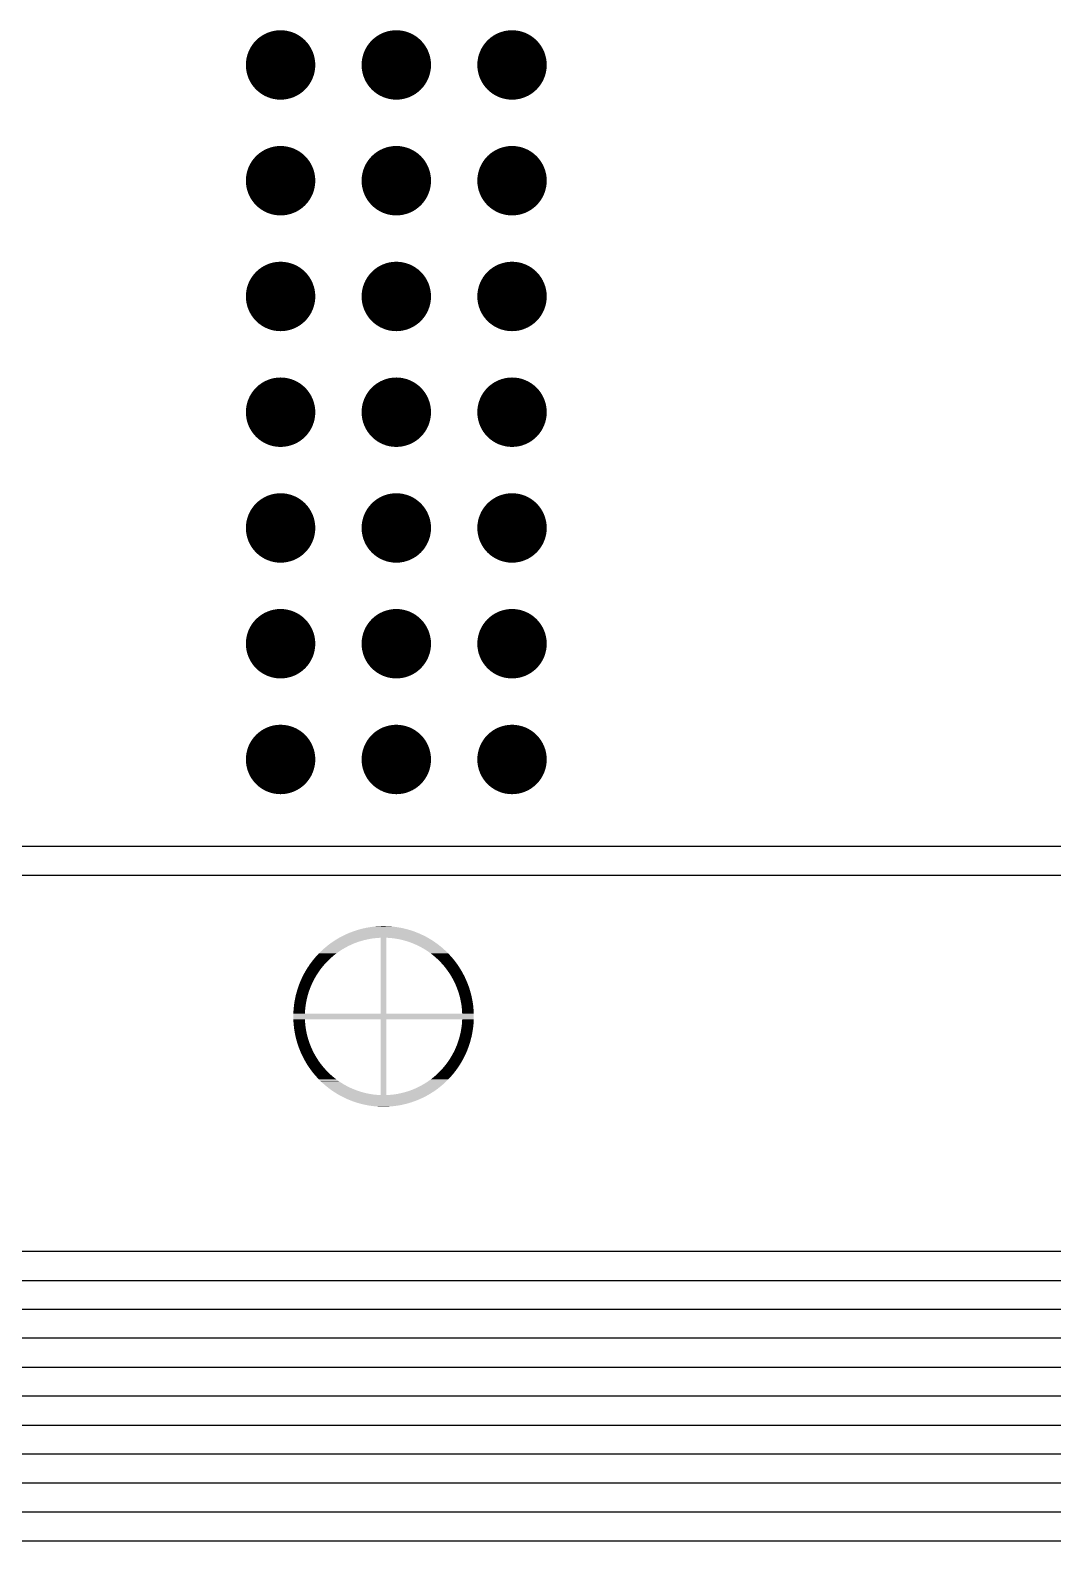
# Model space of a CAD drawing. Extents: x 295 to 953, y 10 to 290.
# Drawn here: x 574.6 to 597.05, y 103.99 to 137.14 of the extents above; entities that cross this region are included whole.
import ezdxf

# ---------------------------------------------------------------- set-up
doc = ezdxf.new("R2010")
doc.units = 0
doc.header["$LTSCALE"] = 5
doc.header["$MEASUREMENT"] = 0
doc.layers.get('0').update_dxf_attribs({"linetype": 'CONTINUOUS', "lineweight": 25})
doc.layers.add('DV-ABPB-A4_IN3', color=5, linetype='CONTINUOUS')

msp = doc.modelspace()

# ---------------------------------------------------------------- linework, layer by layer
at = {"color": 7, "const_width": 0.762}
for points in [[(579.719, 136.373, 1), (580.481, 136.373, 1)], [(582.259, 136.373, 1), (583.021, 136.373, 1)], [(584.799, 136.373, 1), (585.561, 136.373, 1)], [(579.719, 133.833, 1), (580.481, 133.833, 1)], [(582.259, 133.833, 1), (583.021, 133.833, 1)], [(584.799, 133.833, 1), (585.561, 133.833, 1)], [(579.719, 131.293, 1), (580.481, 131.293, 1)], [(582.259, 131.293, 1), (583.021, 131.293, 1)], [(584.799, 131.293, 1), (585.561, 131.293, 1)], [(579.719, 128.753, 1), (580.481, 128.753, 1)], [(582.259, 128.753, 1), (583.021, 128.753, 1)], [(584.799, 128.753, 1), (585.561, 128.753, 1)], [(579.719, 126.213, 1), (580.481, 126.213, 1)], [(582.259, 126.213, 1), (583.021, 126.213, 1)], [(584.799, 126.213, 1), (585.561, 126.213, 1)], [(579.719, 123.673, 1), (580.481, 123.673, 1)], [(582.259, 123.673, 1), (583.021, 123.673, 1)], [(584.799, 123.673, 1), (585.561, 123.673, 1)], [(579.719, 121.133, 1), (580.481, 121.133, 1)], [(582.259, 121.133, 1), (583.021, 121.133, 1)], [(584.799, 121.133, 1), (585.561, 121.133, 1)]]:
    msp.add_lwpolyline(points, format="xyb", close=True, dxfattribs=at)
at = {"color": 7}
for points in [[(581.62, 117.332), (581.674, 117.353), (583.1, 117.332), (583.047, 117.353)], [(581.674, 117.353), (581.68, 117.355), (583.047, 117.353), (583.041, 117.355)], [(581.68, 117.355), (581.734, 117.374), (583.041, 117.355), (582.987, 117.374)], [(581.734, 117.374), (581.739, 117.376), (582.987, 117.374), (582.981, 117.376)], [(581.739, 117.376), (581.795, 117.393), (582.981, 117.376), (582.926, 117.393)], [(581.795, 117.393), (581.8, 117.395), (582.926, 117.393), (582.92, 117.395)], [(581.8, 117.395), (581.856, 117.41), (582.92, 117.395), (582.865, 117.41)], [(581.856, 117.41), (581.861, 117.412), (582.865, 117.41), (582.859, 117.412)], [(581.861, 117.412), (581.917, 117.425), (582.859, 117.412), (582.804, 117.425)], [(581.917, 117.425), (581.923, 117.427), (582.804, 117.425), (582.797, 117.427)], [(581.923, 117.427), (581.979, 117.439), (582.797, 117.427), (582.742, 117.439)], [(581.979, 117.439), (581.985, 117.44), (582.742, 117.439), (582.735, 117.44)], [(581.985, 117.44), (582.042, 117.45), (582.735, 117.44), (582.679, 117.45)], [(582.042, 117.45), (582.047, 117.451), (582.679, 117.45), (582.673, 117.451)], [(582.047, 117.451), (582.105, 117.459), (582.673, 117.451), (582.616, 117.459)], [(582.105, 117.459), (582.11, 117.46), (582.616, 117.459), (582.61, 117.46)], [(582.11, 117.46), (582.168, 117.466), (582.61, 117.46), (582.553, 117.466)], [(582.168, 117.466), (582.173, 117.467), (582.553, 117.466), (582.546, 117.467)], [(582.173, 117.467), (582.232, 117.471), (582.546, 117.467), (582.49, 117.471)], [(582.232, 117.471), (582.236, 117.472), (582.49, 117.471), (582.482, 117.472)], [(582.236, 117.472), (582.296, 117.475), (582.482, 117.472), (582.427, 117.475)], [(582.296, 117.475), (582.3, 117.475), (582.427, 117.475), (582.416, 117.475)], [(582.3, 117.475), (582.363, 117.476), (582.416, 117.475), (582.363, 117.476)], [(581.079, 117.006), (581.102, 117.024), (581.525, 117.006), (581.559, 117.024)], [(581.102, 117.024), (581.128, 117.046), (581.559, 117.024), (581.602, 117.046)], [(581.128, 117.046), (581.135, 117.051), (581.602, 117.046), (581.612, 117.051)], [(581.135, 117.051), (581.167, 117.076), (581.612, 117.051), (581.665, 117.076)], [(581.167, 117.076), (581.179, 117.085), (581.665, 117.076), (581.687, 117.085)], [(581.179, 117.085), (581.198, 117.099), (581.687, 117.085), (581.72, 117.099)], [(581.198, 117.099), (581.227, 117.12), (581.72, 117.099), (581.775, 117.12)], [(581.227, 117.12), (581.23, 117.122), (581.775, 117.12), (581.782, 117.122)], [(581.23, 117.122), (581.255, 117.139), (581.782, 117.122), (581.831, 117.139)], [(581.255, 117.139), (581.281, 117.156), (581.831, 117.139), (581.888, 117.156)], [(581.281, 117.156), (581.283, 117.157), (581.888, 117.156), (581.893, 117.157)], [(581.283, 117.157), (581.305, 117.171), (581.893, 117.157), (581.945, 117.171)], [(581.305, 117.171), (581.326, 117.184), (581.945, 117.171), (582.003, 117.184)], [(581.326, 117.184), (581.337, 117.191), (582.003, 117.184), (582.036, 117.191)], [(581.337, 117.191), (581.345, 117.196), (582.036, 117.191), (582.061, 117.196)], [(581.345, 117.196), (581.361, 117.205), (582.061, 117.196), (582.12, 117.205)], [(581.361, 117.205), (581.373, 117.212), (582.12, 117.205), (582.179, 117.212)], [(581.373, 117.212), (581.382, 117.217), (582.179, 117.212), (582.238, 117.217)], [(581.382, 117.217), (581.388, 117.221), (582.238, 117.217), (582.297, 117.221)], [(581.388, 117.221), (581.392, 117.223), (583.333, 117.221), (583.329, 117.223)], [(581.392, 117.223), (581.442, 117.25), (583.329, 117.223), (583.279, 117.25)], [(581.442, 117.25), (581.447, 117.253), (583.279, 117.25), (583.273, 117.253)], [(581.447, 117.253), (581.499, 117.279), (583.273, 117.253), (583.222, 117.279)], [(581.499, 117.279), (581.504, 117.281), (583.222, 117.279), (583.216, 117.281)], [(581.504, 117.281), (581.557, 117.305), (583.216, 117.281), (583.164, 117.305)], [(581.557, 117.305), (581.562, 117.308), (583.164, 117.305), (583.159, 117.308)], [(581.562, 117.308), (581.615, 117.33), (583.159, 117.308), (583.106, 117.33)], [(581.615, 117.33), (581.62, 117.332), (583.106, 117.33), (583.1, 117.332)], [(582.297, 115.558), (582.297, 117.221), (582.424, 115.558), (582.424, 117.221)], [(582.44, 117.22), (582.424, 117.221), (583.334, 117.22), (583.333, 117.221)], [(582.462, 117.219), (582.44, 117.22), (583.336, 117.219), (583.334, 117.22)], [(582.521, 117.214), (582.462, 117.219), (583.344, 117.214), (583.336, 117.219)], [(582.58, 117.208), (582.521, 117.214), (583.355, 117.208), (583.344, 117.214)], [(582.639, 117.199), (582.58, 117.208), (583.37, 117.199), (583.355, 117.208)], [(582.697, 117.189), (582.639, 117.199), (583.388, 117.189), (583.37, 117.199)], [(582.701, 117.188), (582.697, 117.189), (583.389, 117.188), (583.388, 117.189)], [(582.755, 117.176), (582.701, 117.188), (583.408, 117.176), (583.389, 117.188)], [(582.813, 117.161), (582.755, 117.176), (583.431, 117.161), (583.408, 117.176)], [(582.839, 117.154), (582.813, 117.161), (583.443, 117.154), (583.431, 117.161)], [(582.869, 117.145), (582.839, 117.154), (583.456, 117.145), (583.443, 117.154)], [(582.926, 117.127), (582.869, 117.145), (583.483, 117.127), (583.456, 117.145)], [(582.948, 117.118), (582.926, 117.127), (583.495, 117.118), (583.483, 117.127)], [(582.981, 117.106), (582.948, 117.118), (583.512, 117.106), (583.495, 117.118)], [(583.036, 117.084), (582.981, 117.106), (583.543, 117.084), (583.512, 117.106)], [(583.042, 117.081), (583.036, 117.084), (583.547, 117.081), (583.543, 117.084)], [(583.09, 117.06), (583.042, 117.081), (583.574, 117.06), (583.547, 117.081)], [(583.126, 117.042), (583.09, 117.06), (583.597, 117.042), (583.574, 117.06)], [(583.144, 117.034), (583.126, 117.042), (583.607, 117.034), (583.597, 117.042)], [(583.196, 117.006), (583.144, 117.034), (583.641, 117.006), (583.607, 117.034)], [(580.763, 116.666), (580.775, 116.683), (581.091, 116.666), (581.108, 116.683)], [(580.775, 116.683), (580.795, 116.708), (581.108, 116.683), (581.132, 116.708)], [(580.795, 116.708), (580.814, 116.733), (581.132, 116.708), (581.157, 116.733)], [(580.814, 116.733), (580.828, 116.75), (581.157, 116.733), (581.174, 116.75)], [(580.828, 116.75), (580.855, 116.782), (581.174, 116.75), (581.21, 116.782)], [(580.855, 116.782), (580.861, 116.79), (581.21, 116.782), (581.218, 116.79)], [(580.861, 116.79), (580.895, 116.828), (581.218, 116.79), (581.263, 116.828)], [(580.895, 116.828), (580.897, 116.83), (581.263, 116.828), (581.265, 116.83)], [(580.897, 116.83), (580.93, 116.865), (581.265, 116.83), (581.309, 116.865)], [(580.93, 116.865), (580.94, 116.876), (581.309, 116.865), (581.324, 116.876)], [(580.94, 116.876), (580.965, 116.9), (581.324, 116.876), (581.357, 116.9)], [(580.965, 116.9), (580.985, 116.921), (581.357, 116.9), (581.387, 116.921)], [(580.985, 116.921), (580.999, 116.934), (581.387, 116.921), (581.406, 116.934)], [(580.999, 116.934), (581.032, 116.964), (581.406, 116.934), (581.453, 116.964)], [(581.032, 116.964), (581.034, 116.966), (581.453, 116.964), (581.456, 116.966)], [(581.034, 116.966), (581.068, 116.996), (581.456, 116.966), (581.507, 116.996)], [(581.068, 116.996), (581.079, 117.006), (581.507, 116.996), (581.525, 117.006)], [(583.203, 117.002), (583.196, 117.006), (583.646, 117.002), (583.641, 117.006)], [(583.247, 116.977), (583.203, 117.002), (583.675, 116.977), (583.646, 117.002)], [(583.274, 116.96), (583.247, 116.977), (583.693, 116.96), (583.675, 116.977)], [(583.298, 116.945), (583.274, 116.96), (583.709, 116.945), (583.693, 116.96)], [(583.34, 116.917), (583.298, 116.945), (583.74, 116.917), (583.709, 116.945)], [(583.347, 116.912), (583.34, 116.917), (583.744, 116.912), (583.74, 116.917)], [(583.395, 116.878), (583.347, 116.912), (583.779, 116.878), (583.744, 116.912)], [(583.402, 116.872), (583.395, 116.878), (583.785, 116.872), (583.779, 116.878)], [(583.442, 116.841), (583.402, 116.872), (583.813, 116.841), (583.785, 116.872)], [(583.461, 116.825), (583.442, 116.841), (583.828, 116.825), (583.813, 116.841)], [(583.487, 116.803), (583.461, 116.825), (583.847, 116.803), (583.828, 116.825)], [(583.516, 116.778), (583.487, 116.803), (583.87, 116.778), (583.847, 116.803)], [(583.531, 116.764), (583.516, 116.778), (583.881, 116.764), (583.87, 116.778)], [(583.568, 116.729), (583.531, 116.764), (583.91, 116.729), (583.881, 116.764)], [(583.574, 116.723), (583.568, 116.729), (583.914, 116.723), (583.91, 116.729)], [(583.616, 116.681), (583.574, 116.723), (583.947, 116.681), (583.914, 116.723)], [(583.618, 116.678), (583.616, 116.681), (583.949, 116.678), (583.947, 116.681)], [(583.656, 116.637), (583.618, 116.678), (583.979, 116.637), (583.949, 116.678)], [(580.564, 116.33), (580.578, 116.359), (580.849, 116.33), (580.865, 116.359)], [(580.578, 116.359), (580.589, 116.382), (580.865, 116.359), (580.878, 116.382)], [(580.589, 116.382), (580.606, 116.415), (580.878, 116.382), (580.899, 116.415)], [(580.606, 116.415), (580.615, 116.432), (580.899, 116.415), (580.91, 116.432)], [(580.615, 116.432), (580.637, 116.471), (580.91, 116.432), (580.936, 116.471)], [(580.637, 116.471), (580.642, 116.481), (580.936, 116.471), (580.943, 116.481)], [(580.642, 116.481), (580.669, 116.526), (580.943, 116.481), (580.975, 116.526)], [(580.669, 116.526), (580.671, 116.529), (580.975, 116.526), (580.977, 116.529)], [(580.671, 116.529), (580.7, 116.576), (580.977, 116.529), (581.014, 116.576)], [(580.7, 116.576), (580.703, 116.579), (581.014, 116.576), (581.016, 116.579)], [(580.703, 116.579), (580.731, 116.621), (581.016, 116.579), (581.051, 116.621)], [(580.731, 116.621), (580.738, 116.632), (581.051, 116.621), (581.061, 116.632)], [(580.738, 116.632), (580.763, 116.666), (581.061, 116.632), (581.091, 116.666)], [(583.664, 116.627), (583.656, 116.637), (583.986, 116.627), (583.979, 116.637)], [(583.694, 116.592), (583.664, 116.627), (584.01, 116.592), (583.986, 116.627)], [(583.708, 116.574), (583.694, 116.592), (584.021, 116.574), (584.01, 116.592)], [(583.731, 116.546), (583.708, 116.574), (584.039, 116.546), (584.021, 116.574)], [(583.749, 116.521), (583.731, 116.546), (584.055, 116.521), (584.039, 116.546)], [(583.766, 116.498), (583.749, 116.521), (584.068, 116.498), (584.055, 116.521)], [(583.788, 116.466), (583.766, 116.498), (584.087, 116.466), (584.068, 116.498)], [(583.8, 116.449), (583.788, 116.466), (584.096, 116.449), (584.087, 116.466)], [(583.825, 116.41), (583.8, 116.449), (584.117, 116.41), (584.096, 116.449)], [(583.832, 116.399), (583.825, 116.41), (584.123, 116.399), (584.117, 116.41)], [(583.859, 116.353), (583.832, 116.399), (584.146, 116.353), (584.123, 116.399)], [(583.862, 116.348), (583.859, 116.353), (584.148, 116.348), (584.146, 116.353)], [(583.89, 116.296), (583.862, 116.348), (584.172, 116.296), (584.148, 116.348)], [(580.446, 116.004), (580.462, 116.06), (580.71, 116.004), (580.728, 116.06)], [(580.462, 116.06), (580.463, 116.063), (580.728, 116.06), (580.73, 116.063)], [(580.463, 116.063), (580.479, 116.116), (580.73, 116.063), (580.749, 116.116)], [(580.479, 116.116), (580.482, 116.124), (580.749, 116.116), (580.752, 116.124)], [(580.482, 116.124), (580.498, 116.17), (580.752, 116.124), (580.771, 116.17)], [(580.498, 116.17), (580.503, 116.184), (580.771, 116.17), (580.777, 116.184)], [(580.503, 116.184), (580.519, 116.225), (580.777, 116.184), (580.795, 116.225)], [(580.519, 116.225), (580.526, 116.243), (580.795, 116.225), (580.804, 116.243)], [(580.526, 116.243), (580.541, 116.278), (580.804, 116.243), (580.821, 116.278)], [(580.541, 116.278), (580.551, 116.301), (580.821, 116.278), (580.833, 116.301)], [(580.551, 116.301), (580.564, 116.33), (580.833, 116.301), (580.849, 116.33)], [(583.917, 116.243), (583.89, 116.296), (584.194, 116.243), (584.172, 116.296)], [(583.92, 116.237), (583.917, 116.243), (584.197, 116.237), (584.194, 116.243)], [(583.942, 116.189), (583.92, 116.237), (584.215, 116.189), (584.197, 116.237)], [(583.946, 116.178), (583.942, 116.189), (584.22, 116.178), (584.215, 116.189)], [(583.964, 116.135), (583.946, 116.178), (584.235, 116.135), (584.22, 116.178)], [(583.971, 116.118), (583.964, 116.135), (584.241, 116.118), (584.235, 116.135)], [(583.985, 116.079), (583.971, 116.118), (584.253, 116.079), (584.241, 116.118)], [(583.993, 116.058), (583.985, 116.079), (584.26, 116.058), (584.253, 116.079)], [(584.005, 116.023), (583.993, 116.058), (584.269, 116.023), (584.26, 116.058)], [(584.013, 115.997), (584.005, 116.023), (584.277, 115.997), (584.269, 116.023)], [(580.386, 115.656), (580.389, 115.691), (580.641, 115.656), (580.645, 115.691)], [(580.389, 115.691), (580.392, 115.714), (580.645, 115.691), (580.647, 115.714)], [(580.392, 115.714), (580.396, 115.754), (580.647, 115.714), (580.653, 115.754)], [(580.396, 115.754), (580.399, 115.773), (580.653, 115.754), (580.656, 115.773)], [(580.399, 115.773), (580.405, 115.816), (580.656, 115.773), (580.664, 115.816)], [(580.405, 115.816), (580.408, 115.831), (580.664, 115.816), (580.666, 115.831)], [(580.408, 115.831), (580.417, 115.879), (580.666, 115.831), (580.677, 115.879)], [(580.417, 115.879), (580.419, 115.889), (580.677, 115.879), (580.679, 115.889)], [(580.419, 115.889), (580.43, 115.941), (580.679, 115.889), (580.692, 115.941)], [(580.43, 115.941), (580.431, 115.947), (580.692, 115.941), (580.693, 115.947)], [(580.431, 115.947), (580.445, 116.002), (580.693, 115.947), (580.709, 116.002)], [(580.445, 116.002), (580.446, 116.004), (580.709, 116.002), (580.71, 116.004)], [(584.022, 115.967), (584.013, 115.997), (584.284, 115.967), (584.277, 115.997)], [(584.03, 115.935), (584.022, 115.967), (584.292, 115.935), (584.284, 115.967)], [(584.037, 115.909), (584.03, 115.935), (584.297, 115.909), (584.292, 115.935)], [(584.045, 115.873), (584.037, 115.909), (584.305, 115.873), (584.297, 115.909)], [(584.05, 115.852), (584.045, 115.873), (584.309, 115.852), (584.305, 115.873)], [(584.058, 115.81), (584.05, 115.852), (584.316, 115.81), (584.309, 115.852)], [(584.061, 115.793), (584.058, 115.81), (584.319, 115.793), (584.316, 115.81)], [(584.069, 115.748), (584.061, 115.793), (584.325, 115.748), (584.319, 115.793)], [(584.071, 115.735), (584.069, 115.748), (584.327, 115.735), (584.325, 115.748)], [(584.077, 115.685), (584.071, 115.735), (584.332, 115.685), (584.327, 115.735)], [(584.078, 115.676), (584.077, 115.685), (584.333, 115.676), (584.332, 115.685)], [(580.379, 115.495), (580.38, 115.558), (584.341, 115.495), (584.34, 115.558)], [(580.38, 115.431), (580.379, 115.495), (584.34, 115.431), (584.341, 115.495)], [(580.38, 115.564), (580.382, 115.597), (580.635, 115.564), (580.636, 115.597)], [(580.38, 115.558), (580.38, 115.564), (580.634, 115.558), (580.635, 115.564)], [(580.383, 115.372), (580.38, 115.431), (580.637, 115.372), (580.634, 115.431)], [(580.382, 115.597), (580.384, 115.627), (580.636, 115.597), (580.638, 115.627)], [(580.383, 115.368), (580.383, 115.372), (580.638, 115.368), (580.637, 115.372)], [(580.388, 115.313), (580.383, 115.368), (580.643, 115.313), (580.638, 115.368)], [(580.384, 115.627), (580.386, 115.656), (580.638, 115.627), (580.641, 115.656)], [(582.297, 113.768), (582.297, 115.431), (582.424, 113.768), (582.424, 115.431)], [(584.083, 115.621), (584.078, 115.676), (584.337, 115.621), (584.333, 115.676)], [(584.08, 115.333), (584.082, 115.362), (584.335, 115.333), (584.337, 115.362)], [(584.082, 115.362), (584.084, 115.392), (584.337, 115.362), (584.339, 115.392)], [(584.083, 115.617), (584.083, 115.621), (584.338, 115.617), (584.337, 115.621)], [(584.086, 115.558), (584.083, 115.617), (584.34, 115.558), (584.338, 115.617)], [(584.084, 115.392), (584.086, 115.425), (584.339, 115.392), (584.34, 115.425)], [(584.086, 115.425), (584.086, 115.431), (584.34, 115.425), (584.34, 115.431)], [(580.388, 115.304), (580.388, 115.313), (580.644, 115.304), (580.643, 115.313)], [(580.394, 115.254), (580.388, 115.304), (580.65, 115.254), (580.644, 115.304)], [(580.395, 115.241), (580.394, 115.254), (580.652, 115.241), (580.65, 115.254)], [(580.402, 115.196), (580.395, 115.241), (580.659, 115.196), (580.652, 115.241)], [(580.404, 115.179), (580.402, 115.196), (580.662, 115.179), (580.659, 115.196)], [(580.412, 115.137), (580.404, 115.179), (580.67, 115.137), (580.662, 115.179)], [(580.416, 115.116), (580.412, 115.137), (580.675, 115.116), (580.67, 115.137)], [(580.423, 115.08), (580.416, 115.116), (580.684, 115.08), (580.675, 115.116)], [(580.429, 115.054), (580.423, 115.08), (580.69, 115.054), (580.684, 115.08)], [(580.436, 115.022), (580.429, 115.054), (580.699, 115.022), (580.69, 115.054)], [(580.444, 114.992), (580.436, 115.022), (580.708, 114.992), (580.699, 115.022)], [(584.011, 114.987), (584.027, 115.042), (584.275, 114.987), (584.289, 115.042)], [(584.027, 115.042), (584.029, 115.048), (584.289, 115.042), (584.291, 115.048)], [(584.029, 115.048), (584.042, 115.1), (584.291, 115.048), (584.302, 115.1)], [(584.042, 115.1), (584.044, 115.11), (584.302, 115.1), (584.304, 115.11)], [(584.044, 115.11), (584.054, 115.158), (584.304, 115.11), (584.312, 115.158)], [(584.054, 115.158), (584.057, 115.173), (584.312, 115.158), (584.315, 115.173)], [(584.057, 115.173), (584.065, 115.216), (584.315, 115.173), (584.322, 115.216)], [(584.065, 115.216), (584.068, 115.235), (584.322, 115.216), (584.324, 115.235)], [(584.068, 115.235), (584.073, 115.275), (584.324, 115.235), (584.329, 115.275)], [(584.073, 115.275), (584.076, 115.298), (584.329, 115.275), (584.332, 115.298)], [(584.076, 115.298), (584.08, 115.333), (584.332, 115.298), (584.335, 115.333)], [(580.451, 114.966), (580.444, 114.992), (580.716, 114.966), (580.708, 114.992)], [(580.461, 114.931), (580.451, 114.966), (580.728, 114.931), (580.716, 114.966)], [(580.468, 114.91), (580.461, 114.931), (580.735, 114.91), (580.728, 114.931)], [(580.48, 114.871), (580.468, 114.91), (580.75, 114.871), (580.735, 114.91)], [(580.486, 114.854), (580.48, 114.871), (580.756, 114.854), (580.75, 114.871)], [(580.501, 114.811), (580.486, 114.854), (580.774, 114.811), (580.756, 114.854)], [(580.505, 114.8), (580.501, 114.811), (580.779, 114.8), (580.774, 114.811)], [(580.524, 114.752), (580.505, 114.8), (580.801, 114.752), (580.779, 114.8)], [(580.526, 114.746), (580.524, 114.752), (580.804, 114.746), (580.801, 114.752)], [(580.548, 114.693), (580.526, 114.746), (580.83, 114.693), (580.804, 114.746)], [(580.573, 114.641), (580.549, 114.693), (580.859, 114.641), (580.83, 114.693)], [(583.887, 114.688), (583.9, 114.711), (584.17, 114.688), (584.18, 114.711)], [(583.9, 114.711), (583.917, 114.746), (584.18, 114.711), (584.195, 114.746)], [(583.917, 114.746), (583.926, 114.764), (584.195, 114.746), (584.202, 114.764)], [(583.926, 114.764), (583.944, 114.805), (584.202, 114.764), (584.218, 114.805)], [(583.944, 114.805), (583.95, 114.819), (584.218, 114.805), (584.222, 114.819)], [(583.95, 114.819), (583.969, 114.865), (584.222, 114.819), (584.239, 114.865)], [(583.969, 114.865), (583.972, 114.873), (584.239, 114.865), (584.242, 114.873)], [(583.972, 114.873), (583.991, 114.926), (584.242, 114.873), (584.258, 114.926)], [(583.991, 114.926), (583.992, 114.929), (584.258, 114.926), (584.259, 114.929)], [(583.992, 114.929), (584.011, 114.985), (584.259, 114.929), (584.275, 114.985)], [(584.011, 114.985), (584.011, 114.987), (584.275, 114.985), (584.275, 114.987)], [(580.575, 114.636), (580.573, 114.641), (580.862, 114.636), (580.859, 114.641)], [(580.598, 114.59), (580.575, 114.636), (580.889, 114.59), (580.862, 114.636)], [(580.603, 114.579), (580.598, 114.59), (580.896, 114.579), (580.889, 114.59)], [(580.624, 114.54), (580.603, 114.579), (580.921, 114.54), (580.896, 114.579)], [(580.634, 114.523), (580.624, 114.54), (580.932, 114.523), (580.921, 114.54)], [(580.652, 114.491), (580.634, 114.523), (580.954, 114.491), (580.932, 114.523)], [(580.666, 114.468), (580.652, 114.491), (580.971, 114.468), (580.954, 114.491)], [(580.681, 114.443), (580.666, 114.468), (580.99, 114.443), (580.971, 114.468)], [(580.699, 114.415), (580.681, 114.443), (581.013, 114.415), (580.99, 114.443)], [(580.711, 114.397), (580.699, 114.415), (581.027, 114.397), (581.013, 114.415)], [(580.735, 114.362), (580.711, 114.397), (581.056, 114.362), (581.027, 114.397)], [(580.742, 114.352), (580.735, 114.362), (581.065, 114.352), (581.056, 114.362)], [(583.66, 114.357), (583.669, 114.368), (583.982, 114.357), (583.99, 114.368)], [(583.669, 114.368), (583.704, 114.41), (583.99, 114.368), (584.018, 114.41)], [(583.704, 114.41), (583.707, 114.413), (584.018, 114.41), (584.02, 114.413)], [(583.707, 114.413), (583.743, 114.46), (584.02, 114.413), (584.05, 114.46)], [(583.743, 114.46), (583.746, 114.463), (584.05, 114.46), (584.052, 114.463)], [(583.746, 114.463), (583.778, 114.508), (584.052, 114.463), (584.078, 114.508)], [(583.778, 114.508), (583.785, 114.518), (584.078, 114.508), (584.084, 114.518)], [(583.785, 114.518), (583.811, 114.557), (584.084, 114.518), (584.106, 114.557)], [(583.811, 114.557), (583.821, 114.574), (584.106, 114.557), (584.114, 114.574)], [(583.821, 114.574), (583.842, 114.607), (584.114, 114.574), (584.132, 114.607)], [(583.842, 114.607), (583.855, 114.63), (584.132, 114.607), (584.143, 114.63)], [(583.855, 114.63), (583.872, 114.659), (584.143, 114.63), (584.156, 114.659)], [(583.872, 114.659), (583.887, 114.688), (584.156, 114.659), (584.17, 114.688)], [(580.772, 114.311), (580.742, 114.352), (581.103, 114.311), (581.065, 114.352)], [(580.774, 114.308), (580.772, 114.311), (581.105, 114.308), (581.103, 114.311)], [(580.806, 114.266), (580.774, 114.308), (581.146, 114.266), (581.105, 114.308)], [(580.811, 114.26), (580.806, 114.266), (581.152, 114.26), (581.146, 114.266)], [(580.84, 114.225), (580.811, 114.26), (581.189, 114.225), (581.152, 114.26)], [(580.851, 114.211), (580.84, 114.225), (581.205, 114.211), (581.189, 114.225)], [(580.873, 114.186), (580.851, 114.211), (581.233, 114.186), (581.205, 114.211)], [(580.893, 114.164), (580.873, 114.186), (581.26, 114.164), (581.233, 114.186)], [(580.908, 114.148), (580.893, 114.164), (581.279, 114.148), (581.26, 114.164)], [(580.936, 114.117), (580.908, 114.148), (581.318, 114.117), (581.279, 114.148)], [(580.942, 114.111), (580.936, 114.117), (581.326, 114.111), (581.318, 114.117)], [(580.977, 114.077), (580.942, 114.111), (581.374, 114.077), (581.326, 114.111)], [(580.981, 114.072), (580.977, 114.077), (581.38, 114.072), (581.374, 114.077)], [(581.011, 114.044), (580.981, 114.072), (581.423, 114.044), (581.38, 114.072)], [(581.027, 114.029), (581.011, 114.044), (581.447, 114.029), (581.423, 114.044)], [(581.046, 114.012), (581.027, 114.029), (581.473, 114.012), (581.447, 114.029)], [(583.268, 114.025), (583.315, 114.055), (583.689, 114.025), (583.721, 114.055)], [(583.315, 114.055), (583.334, 114.068), (583.721, 114.055), (583.735, 114.068)], [(583.334, 114.068), (583.364, 114.089), (583.735, 114.068), (583.756, 114.089)], [(583.364, 114.089), (583.397, 114.113), (583.756, 114.089), (583.78, 114.113)], [(583.397, 114.113), (583.411, 114.124), (583.78, 114.113), (583.791, 114.124)], [(583.411, 114.124), (583.456, 114.159), (583.791, 114.124), (583.824, 114.159)], [(583.456, 114.159), (583.458, 114.161), (583.824, 114.159), (583.825, 114.161)], [(583.458, 114.161), (583.503, 114.199), (583.825, 114.161), (583.859, 114.199)], [(583.503, 114.199), (583.511, 114.207), (583.859, 114.199), (583.866, 114.207)], [(583.511, 114.207), (583.547, 114.239), (583.866, 114.207), (583.893, 114.239)], [(583.547, 114.239), (583.563, 114.256), (583.893, 114.239), (583.906, 114.256)], [(583.563, 114.256), (583.589, 114.281), (583.906, 114.256), (583.926, 114.281)], [(583.589, 114.281), (583.613, 114.306), (583.926, 114.281), (583.945, 114.306)], [(583.613, 114.306), (583.63, 114.323), (583.945, 114.306), (583.958, 114.323)], [(583.63, 114.323), (583.66, 114.357), (583.958, 114.323), (583.982, 114.357)], [(581.075, 113.987), (581.046, 114.012), (581.518, 113.987), (581.473, 114.012)], [(581.08, 113.983), (581.075, 113.987), (581.525, 113.983), (581.518, 113.987)], [(581.113, 113.955), (581.08, 113.983), (581.577, 113.955), (581.525, 113.983)], [(581.124, 113.947), (581.113, 113.955), (581.594, 113.947), (581.577, 113.955)], [(581.146, 113.929), (581.124, 113.947), (581.63, 113.929), (581.594, 113.947)], [(581.174, 113.908), (581.146, 113.929), (581.678, 113.908), (581.63, 113.929)], [(581.178, 113.905), (581.174, 113.908), (581.684, 113.905), (581.678, 113.908)], [(581.208, 113.883), (581.178, 113.905), (581.739, 113.883), (581.684, 113.905)], [(581.225, 113.871), (581.208, 113.883), (581.773, 113.871), (581.739, 113.883)], [(581.237, 113.862), (581.225, 113.871), (581.795, 113.862), (581.773, 113.871)], [(581.265, 113.844), (581.237, 113.862), (581.851, 113.844), (581.795, 113.862)], [(581.278, 113.835), (581.265, 113.844), (581.882, 113.835), (581.851, 113.844)], [(581.29, 113.828), (581.278, 113.835), (581.908, 113.828), (581.882, 113.835)], [(581.313, 113.813), (581.29, 113.828), (581.965, 113.813), (581.908, 113.828)], [(581.332, 113.801), (581.313, 113.813), (582.02, 113.801), (581.965, 113.813)], [(581.333, 113.8), (581.332, 113.801), (582.023, 113.8), (582.02, 113.801)], [(581.351, 113.79), (581.333, 113.8), (582.082, 113.79), (582.023, 113.8)], [(581.366, 113.781), (581.351, 113.79), (582.14, 113.781), (582.082, 113.79)], [(581.377, 113.775), (581.366, 113.781), (582.199, 113.775), (582.14, 113.781)], [(581.384, 113.77), (581.377, 113.775), (582.258, 113.77), (582.199, 113.775)], [(581.386, 113.769), (581.384, 113.77), (582.281, 113.769), (582.258, 113.77)], [(581.388, 113.768), (581.386, 113.769), (582.297, 113.768), (582.281, 113.769)], [(581.392, 113.766), (581.388, 113.768), (583.329, 113.766), (583.333, 113.768)], [(581.442, 113.739), (581.392, 113.766), (583.278, 113.739), (583.329, 113.766)], [(581.448, 113.736), (581.442, 113.739), (583.273, 113.736), (583.278, 113.739)], [(581.499, 113.71), (581.448, 113.736), (583.222, 113.71), (583.273, 113.736)], [(581.504, 113.708), (581.499, 113.71), (583.216, 113.708), (583.222, 113.71)], [(581.556, 113.684), (581.504, 113.708), (583.164, 113.684), (583.216, 113.708)], [(582.424, 113.768), (582.483, 113.772), (583.333, 113.768), (583.338, 113.772)], [(582.483, 113.772), (582.542, 113.777), (583.338, 113.772), (583.347, 113.777)], [(582.542, 113.777), (582.601, 113.784), (583.347, 113.777), (583.36, 113.784)], [(582.601, 113.784), (582.659, 113.793), (583.36, 113.784), (583.376, 113.793)], [(582.659, 113.793), (582.684, 113.798), (583.376, 113.793), (583.384, 113.798)], [(582.684, 113.798), (582.717, 113.805), (583.384, 113.798), (583.394, 113.805)], [(582.717, 113.805), (582.775, 113.818), (583.394, 113.805), (583.415, 113.818)], [(582.775, 113.818), (582.828, 113.832), (583.415, 113.818), (583.438, 113.832)], [(582.828, 113.832), (582.832, 113.833), (583.438, 113.832), (583.44, 113.833)], [(582.832, 113.833), (582.889, 113.85), (583.44, 113.833), (583.465, 113.85)], [(582.889, 113.85), (582.939, 113.867), (583.465, 113.85), (583.49, 113.867)], [(582.939, 113.867), (582.945, 113.869), (583.49, 113.867), (583.493, 113.869)], [(582.945, 113.869), (583.001, 113.89), (583.493, 113.869), (583.523, 113.89)], [(583.001, 113.89), (583.034, 113.904), (583.523, 113.89), (583.542, 113.904)], [(583.034, 113.904), (583.055, 113.913), (583.542, 113.904), (583.554, 113.913)], [(583.055, 113.913), (583.109, 113.938), (583.554, 113.913), (583.586, 113.938)], [(583.109, 113.938), (583.119, 113.943), (583.586, 113.938), (583.592, 113.943)], [(583.119, 113.943), (583.162, 113.965), (583.592, 113.943), (583.619, 113.965)], [(583.162, 113.965), (583.196, 113.983), (583.619, 113.965), (583.641, 113.983)], [(583.196, 113.983), (583.214, 113.993), (583.641, 113.983), (583.653, 113.993)], [(583.214, 113.993), (583.265, 114.023), (583.653, 113.993), (583.687, 114.023)], [(583.265, 114.023), (583.268, 114.025), (583.687, 114.023), (583.689, 114.025)], [(581.562, 113.681), (581.556, 113.684), (583.159, 113.681), (583.164, 113.684)], [(581.615, 113.659), (581.562, 113.681), (583.106, 113.659), (583.159, 113.681)], [(581.621, 113.657), (581.615, 113.659), (583.1, 113.657), (583.106, 113.659)], [(581.674, 113.636), (581.621, 113.657), (583.046, 113.636), (583.1, 113.657)], [(581.68, 113.634), (581.674, 113.636), (583.041, 113.634), (583.046, 113.636)], [(581.734, 113.615), (581.68, 113.634), (582.987, 113.615), (583.041, 113.634)], [(581.74, 113.613), (581.734, 113.615), (582.981, 113.613), (582.987, 113.615)], [(581.794, 113.596), (581.74, 113.613), (582.926, 113.596), (582.981, 113.613)], [(581.8, 113.594), (581.794, 113.596), (582.921, 113.594), (582.926, 113.596)], [(581.855, 113.579), (581.8, 113.594), (582.865, 113.579), (582.921, 113.594)], [(581.862, 113.577), (581.855, 113.579), (582.859, 113.577), (582.865, 113.579)], [(581.917, 113.564), (581.862, 113.577), (582.803, 113.564), (582.859, 113.577)], [(581.923, 113.562), (581.917, 113.564), (582.798, 113.562), (582.803, 113.564)], [(581.979, 113.55), (581.923, 113.562), (582.741, 113.55), (582.798, 113.562)], [(581.985, 113.549), (581.979, 113.55), (582.736, 113.549), (582.741, 113.55)], [(582.041, 113.539), (581.985, 113.549), (582.679, 113.539), (582.736, 113.549)], [(582.048, 113.538), (582.041, 113.539), (582.673, 113.538), (582.679, 113.539)], [(582.104, 113.53), (582.048, 113.538), (582.616, 113.53), (582.673, 113.538)], [(582.111, 113.529), (582.104, 113.53), (582.61, 113.529), (582.616, 113.53)], [(582.167, 113.523), (582.111, 113.529), (582.553, 113.523), (582.61, 113.529)], [(582.174, 113.522), (582.167, 113.523), (582.547, 113.522), (582.553, 113.523)], [(582.23, 113.518), (582.174, 113.522), (582.489, 113.518), (582.547, 113.522)], [(582.238, 113.517), (582.23, 113.518), (582.484, 113.517), (582.489, 113.518)], [(582.294, 113.514), (582.238, 113.517), (582.425, 113.514), (582.484, 113.517)], [(582.305, 113.514), (582.294, 113.514), (582.421, 113.514), (582.425, 113.514)], [(582.357, 113.513), (582.305, 113.514), (582.357, 113.513), (582.421, 113.514)]]:
    msp.add_solid(points, dxfattribs=at)
at = {"layer": 'DV-ABPB-A4_IN3', "color": 7}
for p, q in [((571.845, 119.228), (625.82, 119.228)), ((571.21, 118.593), (626.455, 118.593)), ((627.09, 110.338), (570.575, 110.338)), ((569.94, 109.703), (627.725, 109.703)), ((559.78, 109.068), (636.297, 109.068)), ((637.25, 108.433), (559.145, 108.433)), ((558.51, 107.798), (638.202, 107.798)), ((639.155, 107.163), (557.875, 107.163)), ((557.24, 106.528), (640.107, 106.528)), ((556.605, 105.893), (642.012, 105.893)), ((555.97, 105.258), (642.965, 105.258)), ((555.335, 104.623), (643.917, 104.623)), ((554.7, 103.988), (644.87, 103.988))]:
    msp.add_line(p, q, dxfattribs=at)

doc.saveas('drawing.dxf')
